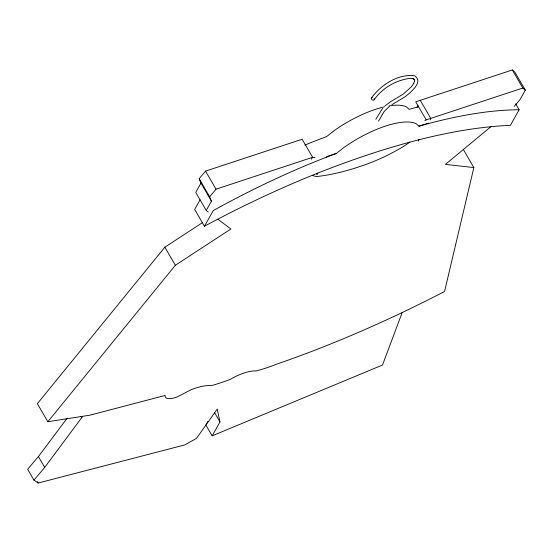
<?xml version="1.0" encoding="UTF-8"?>
<svg xmlns="http://www.w3.org/2000/svg" width="553" height="553" viewBox="0 0 553 553"><rect width="100%" height="100%" fill="white"/><g stroke="black" fill="none" stroke-linecap="round" stroke-linejoin="round"><path stroke-width="0.83" d="M463.359 149.517L473.852 167.573L444.564 291.5A515.97 181.688 -30.2 0 1 277.164 363.978A91.812 32.33 -30.2 0 1 255.901 370.987A29.565 10.41 -30.2 0 0 229.889 379.565A139.695 49.189 -30.2 0 1 211.308 385.69A37.936 13.362 -30.2 0 0 190.985 389.796L177.444 396.819A18.007 6.339 -30.2 0 1 170.158 398.637L168.299 398.609A18.007 6.339 -30.2 0 1 165.119 395.45L89.945 415.179L47.855 421.725L37.362 403.662L164.863 247.198L202.35 222.707M402.176 312.542L382.517 365.028L212.152 435.847L205.854 425.015L207.914 421.351M418.732 139.854L418.268 141.07L418.994 139.778M314.982 157.653A115.383 40.632 -30.2 0 1 312.645 157.315L302.145 139.259L205.536 171.112L199.184 178.716L200.96 183.133L195.734 192.403L206.234 210.465L208.287 212.006M200.11 199.723L194.663 209.393L204.444 226.225A426.487 150.181 -30.2 0 1 315.68 173.939C349.952 160.287 384.943 148.384 420.715 139.315A426.487 150.181 -30.2 0 1 510.35 125.372L519.149 109.757L515.742 103.902M212.152 435.847L219.983 421.939L217.246 409.082L196.453 438.432L184.764 444.916L38.185 483.032L33.947 480.115L44.717 467.396L82.646 416.402M206.234 210.465L211.46 201.188L209.684 196.778L199.184 178.716M204.444 226.225L213.244 210.603A355.807 125.289 -30.2 0 1 326.374 157.218L336.438 153.388L344.284 147.236A60.934 21.456 -30.2 0 1 416.022 123.589L418.939 126.188L428.292 123.616A355.807 125.289 -30.2 0 1 519.149 109.757M317.54 173.227L316.814 174.52L317.823 173.117M326.616 157.128L326.961 156.513L336.438 153.388M375.833 119.317L382.552 108.34M378.494 121.176L384.217 111.402L389.347 106.508M428.07 123.678L428.416 123.063L418.939 126.188M525.35 90.167L522.82 88.024L426.211 119.877L415.718 101.821L512.327 69.968L514.857 72.104L525.35 90.167L520.124 99.436L514.207 106.432M371.505 97.853C381.121 84.851 397.904 73.694 414.55 75.768C424.241 81.955 409.801 93.008 405.128 96.734L391.953 104.655M374.139 99.761C382.289 87.989 396.411 79.819 410.63 78.298L413.423 78.809L412.752 78.45L414.57 79.874L414.183 79.19L414.612 81.429L414.653 80.662L413.651 83.614L413.817 83.309L411.404 86.78L403.151 94.183L390.211 101.932L384.694 106.197M33.947 480.115L27.65 469.276L38.42 456.564L67.286 418.02M47.855 421.725L175.356 265.26L230.864 228.99L217.868 219.209M209.684 196.778L216.029 189.167L312.645 157.315A50.434 17.758 -30.2 0 0 311.332 159.236M491.029 126.596L445.428 164.393L473.852 167.573M512.327 69.968L522.82 88.024M420.245 100.328L430.746 118.383A44.302 15.602 -30.2 0 1 430.303 119.849M205.536 171.112L216.029 189.167M200.96 183.133L211.46 201.188M164.863 247.198L175.356 265.26M214.529 412.545L219.983 421.939M80.994 416.402L81.83 417.847M38.42 456.564L44.717 467.396M37.341 481.587L38.185 483.032M312.556 175.46A50.434 17.758 -30.2 0 0 316.938 176.497A151.398 53.316 -30.2 0 0 365.851 164.469A83.745 29.489 -30.2 0 0 398.029 149.669A44.302 15.602 -30.2 0 0 409.973 142.059M426.211 119.877A115.383 40.632 -30.2 0 1 424.842 120.734M417.971 105.582A44.302 15.602 -30.2 0 1 416.727 107.503M374.263 98.793A1.624 1.217 34.8 0 1 373.234 100.169A1.624 1.217 34.8 0 1 371.374 98.821A1.624 1.217 34.8 0 1 372.404 97.446M304.89 145.038A355.807 125.289 -30.2 0 1 326.657 136.556L334.503 130.411A60.934 21.456 -30.2 0 1 384.141 106.888M388.994 105.913A60.934 21.456 -30.2 0 1 406.241 106.757L409.158 109.363A355.807 125.289 -30.2 0 1 418.51 106.784"/></g></svg>
